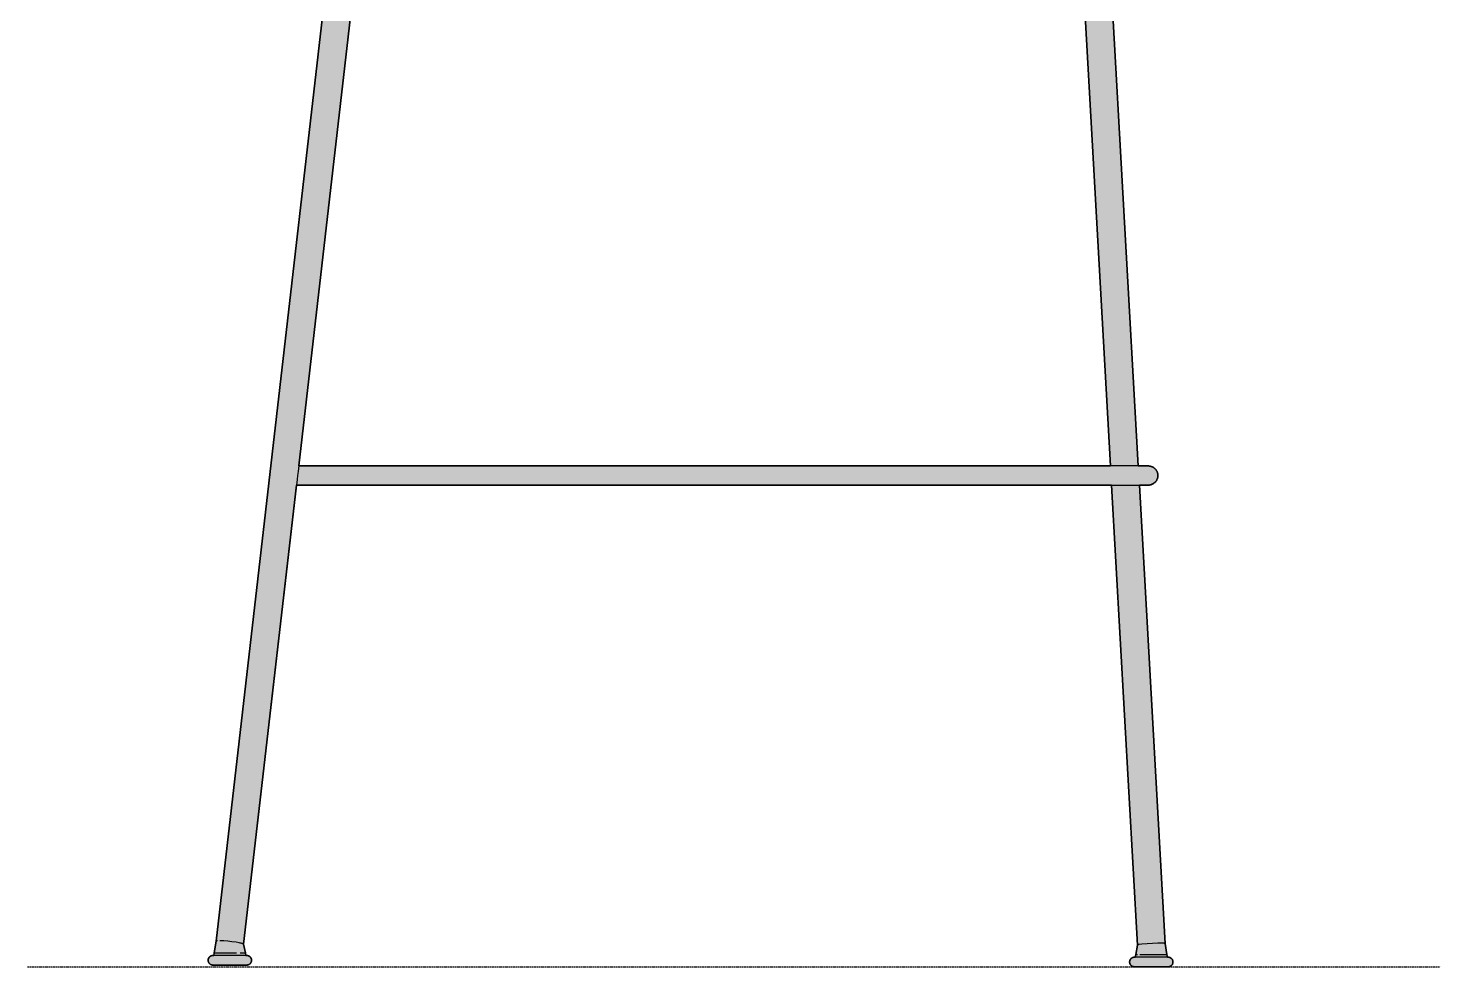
# Model space of a CAD drawing. Header units: millimetres. Extents: x 0 to 1859, y -925 to 1082.
# Drawn here: x 1045 to 1859, y 0 to 541 of the extents above; entities that cross this region are included whole.
import ezdxf

# ---------------------------------------------------------------- set-up
doc = ezdxf.new("R2010")
doc.units = ezdxf.units.MM
doc.linetypes.add('Dots', pattern=[1, 0, -1])
doc.layers.add('Blocks', color=7, linetype='Continuous')
doc.layers.add('Blocks$Fill', color=7, linetype='Continuous', true_color=0xffffff)
for name, color, linetype, lineweight, true_color in [('Blocks$Inner', 7, 'Continuous', 25, 0x007f00), ('Blocks$Outline', 7, 'Continuous', 35, 0xff3f3f), ('Groud', 7, 'Dots', 25, 0x243775)]:
    doc.layers.add(name, color=color, linetype=linetype, lineweight=lineweight, true_color=true_color)

# ---------------------------------------------------------------- blocks, each defined once
blk = doc.blocks.new('Soft Edge 90 Barstool High Side')
at = {"layer": 'Blocks$Fill'}
h = blk.add_hatch(color=256, dxfattribs=at)
h.paths.add_polyline_path([(164.24, 1015.09), (153.2, 1049.19), (152.5, 1051), (152.13, 1051.89), (151.75, 1052.76), (151.36, 1053.61), (150.96, 1054.45), (150.54, 1055.28), (150.12, 1056.09), (149.67, 1056.88), (149.22, 1057.66), (148.75, 1058.43), (148.27, 1059.18), (147.78, 1059.92), (147.27, 1060.65), (146.75, 1061.36), (146.21, 1062.05), (145.66, 1062.74), (145.09, 1063.41), (144.5, 1064.06), (143.9, 1064.71), (143.28, 1065.34), (142.65, 1065.96), (142, 1066.56), (141.33, 1067.16), (140.64, 1067.74), (139.93, 1068.31), (139.2, 1068.87), (138.45, 1069.41), (137.68, 1069.94), (133.77, 1072.47), (133.74, 1072.49), (133.71, 1072.51), (133.69, 1072.53), (133.66, 1072.55), (133.64, 1072.58), (133.61, 1072.6), (133.59, 1072.63), (133.57, 1072.65), (133.55, 1072.68), (133.52, 1072.71), (133.51, 1072.74), (133.49, 1072.77), (133.47, 1072.8), (133.45, 1072.83), (133.44, 1072.86), (133.42, 1072.89), (133.41, 1072.92), (133.4, 1072.96), (133.39, 1072.99), (133.38, 1073.02), (133.37, 1073.06), (133.36, 1073.09), (133.35, 1073.13), (133.35, 1073.16), (133.35, 1073.2), (133.34, 1073.23), (133.34, 1073.26), (133.34, 1073.3), (133.34, 1073.33), (133.34, 1073.37), (133.35, 1073.4), (133.35, 1073.44), (133.36, 1073.47), (133.36, 1073.51), (133.37, 1073.54), (133.38, 1073.57), (133.39, 1073.61), (133.4, 1073.64), (133.42, 1073.67), (133.43, 1073.7), (133.45, 1073.74), (133.46, 1073.77), (133.48, 1073.8), (133.5, 1073.83), (133.71, 1074.41), (133.93, 1074.96), (134.16, 1075.5), (134.4, 1076), (134.64, 1076.49), (134.88, 1076.95), (135.13, 1077.39), (135.38, 1077.81), (135.63, 1078.2), (135.89, 1078.57), (136.14, 1078.93), (136.39, 1079.26), (136.64, 1079.57), (136.89, 1079.87), (137.13, 1080.14), (137.37, 1080.39), (137.6, 1080.63), (137.83, 1080.85), (138.05, 1081.05), (138.26, 1081.24), (138.46, 1081.4), (138.66, 1081.56), (138.84, 1081.69), (139.01, 1081.81), (139.17, 1081.92), (139.32, 1082.01), (139.45, 1082.08), (139.51, 1082.12), (139.56, 1082.15), (139.62, 1082.17), (139.67, 1082.2), (139.71, 1082.22), (139.75, 1082.23), (139.79, 1082.25), (139.8, 1082.25), (139.82, 1082.26), (139.83, 1082.26), (139.85, 1082.26), (139.85, 1082.27), (139.86, 1082.27), (139.86, 1082.27), (139.87, 1082.27), (140.11, 1082.3), (140.32, 1082.33), (140.62, 1082.36), (140.83, 1082.38), (141.15, 1082.39), (141.38, 1082.4), (141.67, 1082.4), (141.93, 1082.4), (142.17, 1082.39), (142.38, 1082.37), (142.58, 1082.35), (142.76, 1082.34), (142.93, 1082.31), (143.18, 1082.28), (143.39, 1082.24), (143.58, 1082.2), (143.89, 1082.14), (148.29, 1081.07), (149.34, 1080.87), (149.91, 1080.77), (152.71, 1080.39), (156.64, 1079.57), (158.06, 1079.28), (158.72, 1079.13), (159.4, 1078.95), (159.75, 1078.85), (160.48, 1078.62), (161.19, 1078.38), (161.92, 1078.11), (162.68, 1077.79), (163.07, 1077.62), (163.47, 1077.43), (163.87, 1077.23), (164.29, 1077.02), (164.7, 1076.79), (165.13, 1076.55), (165.56, 1076.29), (166, 1076.02), (166.44, 1075.73), (166.89, 1075.42), (167.35, 1075.1), (167.81, 1074.76), (168.28, 1074.4), (169.23, 1073.64), (170.2, 1072.8), (171.2, 1071.88), (172.21, 1070.9), (173.24, 1069.83), (174.29, 1068.68), (175.36, 1067.45), (176.42, 1066.16), (177.84, 1064.37), (179.2, 1062.57), (181.58, 1059.28), (183.81, 1055.97), (185.64, 1053.1), (187.39, 1050.2), (189.82, 1045.91), (191.62, 1042.53), (193.33, 1039.12), (194.86, 1035.91), (196.34, 1032.62), (197.97, 1028.79), (200.02, 1023.54), (201.94, 1018.21), (203.72, 1012.85), (205.4, 1007.44), (229.4, 920.24), (232.04, 909.24), (233.22, 903.71), (234.3, 898.16), (235.25, 892.59), (236.06, 887), (237.01, 878.99), (237.41, 874.37), (237.68, 869.91), (237.8, 865.66), (237.81, 863.63), (237.73, 859.74), (237.64, 857.89), (237.53, 856.11), (237.39, 854.4), (237.22, 852.75), (237.02, 851.19), (236.79, 849.69), (236.54, 848.27), (236.26, 846.93), (235.96, 845.67), (235.8, 845.07), (235.64, 844.48), (235.46, 843.92), (235.29, 843.38), (235.1, 842.85), (234.91, 842.35), (234.72, 841.86), (234.51, 841.4), (234.3, 840.95), (234.09, 840.51), (233.86, 840.1), (233.74, 839.9), (233.62, 839.7), (233.5, 839.5), (233.37, 839.3), (233.23, 839.11), (233.09, 838.92), (232.95, 838.73), (232.79, 838.53), (232.63, 838.35), (232.48, 838.18), (232.2, 837.9), (231.9, 837.6), (229.29, 835.16), (218.93, 825.4), (218.92, 825.4), (218.92, 825.39), (218.92, 825.39), (218.8, 825.27), (218.68, 825.15), (218.56, 825.04), (218.43, 824.93), (218.3, 824.82), (218.16, 824.72), (218.02, 824.62), (217.88, 824.53), (217.74, 824.44), (217.59, 824.36), (217.44, 824.28), (207.49, 737.73), (209.2, 739.03), (210.11, 739.65), (211.05, 740.25), (211.76, 740.68), (212.46, 741.08), (213.15, 741.46), (213.84, 741.81), (214.74, 742.26), (215.63, 742.68), (216.53, 743.08), (218.33, 743.83), (220.64, 744.7), (222.05, 745.2), (224.99, 746.14), (228.07, 747.03), (231.32, 747.88), (234.72, 748.67), (238.29, 749.43), (241.99, 750.13), (245.84, 750.79), (249.81, 751.39), (258.15, 752.45), (266.82, 753.27), (284.05, 754.26), (603.75, 762.85), (604.9, 762.93), (609.63, 763.35), (617.14, 763.99), (619.02, 764.07), (620.9, 764.11), (622.79, 764.11), (624.68, 764.07), (626.15, 764.01), (627.63, 763.91), (629.1, 763.77), (630.57, 763.6), (632.03, 763.37), (632.76, 763.23), (633.48, 763.09), (634.2, 762.93), (634.91, 762.75), (635.62, 762.56), (636.33, 762.35), (637.03, 762.12), (637.73, 761.88), (638.42, 761.62), (639.1, 761.34), (639.78, 761.04), (640.46, 760.72), (641.12, 760.38), (641.78, 760.02), (642.43, 759.64), (643.08, 759.23), (643.71, 758.8), (644.34, 758.35), (644.96, 757.87), (645.57, 757.37), (646.17, 756.84), (646.76, 756.29), (647.35, 755.71), (647.92, 755.1), (648.48, 754.47), (649.02, 753.82), (649.55, 753.16), (650.06, 752.47), (650.55, 751.78), (651.01, 751.07), (651.46, 750.36), (651.87, 749.64), (652.27, 748.91), (652.63, 748.18), (652.96, 747.46), (653.12, 747.1), (653.27, 746.74), (653.41, 746.38), (653.54, 746.02), (653.66, 745.66), (653.77, 745.31), (653.87, 744.96), (653.97, 744.61), (654.05, 744.27), (654.13, 743.93), (654.19, 743.59), (654.25, 743.26), (654.29, 742.93), (654.32, 742.61), (654.35, 742.29), (654.36, 741.98), (654.36, 741.82), (654.36, 741.67), (654.36, 741.52), (654.35, 741.37), (654.34, 741.22), (654.33, 741.07), (654.32, 740.92), (654.3, 740.78), (654.28, 740.63), (654.26, 740.49), (654.23, 740.35), (654.2, 740.21), (654.17, 740.08), (654.13, 739.94), (654.09, 739.81), (654.05, 739.68), (654.01, 739.55), (653.96, 739.42), (653.91, 739.29), (653.85, 739.17), (653.8, 739.05), (653.73, 738.93), (653.67, 738.81), (653.6, 738.7), (653.53, 738.58), (653.46, 738.47), (653.38, 738.36), (653.3, 738.26), (653.21, 738.15), (653.12, 738.05), (653.03, 737.95), (652.94, 737.85), (652.84, 737.76), (652.74, 737.67), (652.63, 737.58), (652.52, 737.49), (652.41, 737.41), (652.29, 737.32), (652.17, 737.24), (652.05, 737.17), (651.92, 737.09), (651.79, 737.02), (651.65, 736.95), (651.51, 736.89), (646.03, 734.44), (645.39, 734.2), (645.28, 734.16), (645.17, 734.12), (645.06, 734.08), (644.95, 734.04), (644.69, 733.96), (644.4, 733.88), (644.08, 733.8), (643.73, 733.73), (643.34, 733.66), (642.93, 733.59), (642.48, 733.52), (642, 733.46), (641.49, 733.41), (640.34, 733.32), (639.04, 733.25), (638.34, 733.24), (608.57, 733.09), (610.11, 730.57), (610.85, 729.21), (611.54, 727.83), (612.19, 726.43), (612.79, 725), (613.34, 723.56), (613.84, 722.1), (614.29, 720.62), (614.69, 719.13), (615.04, 717.63), (615.34, 716.11), (615.59, 714.59), (615.79, 713.06), (615.94, 711.52), (616.03, 709.98), (639.72, 288.77), (645.72, 288.77), (645.91, 288.76), (646.1, 288.74), (646.29, 288.72), (646.48, 288.69), (646.67, 288.65), (646.86, 288.61), (647.04, 288.56), (647.23, 288.5), (647.41, 288.44), (647.59, 288.37), (647.76, 288.29), (647.94, 288.21), (648.11, 288.13), (648.28, 288.03), (648.44, 287.94), (648.6, 287.83), (648.76, 287.72), (648.91, 287.61), (649.06, 287.49), (649.21, 287.36), (649.35, 287.23), (649.48, 287.09), (649.61, 286.95), (649.74, 286.81), (649.86, 286.66), (649.98, 286.51), (650.09, 286.35), (650.19, 286.19), (650.29, 286.03), (650.38, 285.86), (650.47, 285.69), (650.55, 285.51), (650.63, 285.34), (650.69, 285.16), (650.76, 284.98), (650.81, 284.8), (650.86, 284.61), (650.91, 284.42), (650.94, 284.24), (650.97, 284.05), (651, 283.86), (651.02, 283.66), (651.03, 283.48), (651.03, 283.29), (651.03, 283.1), (651.02, 282.91), (651, 282.73), (650.98, 282.54), (650.95, 282.35), (650.92, 282.17), (650.88, 281.99), (650.83, 281.81), (650.78, 281.62), (650.72, 281.45), (650.65, 281.27), (650.58, 281.1), (650.51, 280.93), (650.42, 280.76), (650.33, 280.59), (650.24, 280.43), (650.14, 280.27), (650.04, 280.11), (649.93, 279.96), (649.81, 279.81), (649.69, 279.67), (649.56, 279.53), (649.43, 279.39), (649.3, 279.26), (648.96, 278.97), (648.59, 278.7), (648.2, 278.46), (647.79, 278.25), (647.37, 278.09), (646.94, 277.95), (646.51, 277.86), (646.08, 277.8), (645.65, 277.77), (640.34, 277.77), (655.21, 13.35), (655.21, 13.35), (656.23, 7), (656.49, 5.5), (657.07, 5.5), (657.17, 5.49), (657.26, 5.49), (657.35, 5.47), (657.45, 5.46), (657.54, 5.44), (657.63, 5.42), (657.72, 5.4), (657.81, 5.37), (657.9, 5.34), (657.99, 5.31), (658.07, 5.27), (658.16, 5.23), (658.24, 5.19), (658.33, 5.15), (658.41, 5.1), (658.49, 5.05), (658.56, 5), (658.64, 4.94), (658.71, 4.88), (658.79, 4.82), (658.86, 4.76), (658.92, 4.69), (658.99, 4.63), (659.05, 4.56), (659.11, 4.49), (659.17, 4.41), (659.22, 4.34), (659.28, 4.26), (659.33, 4.18), (659.38, 4.1), (659.42, 4.02), (659.46, 3.93), (659.5, 3.85), (659.54, 3.76), (659.57, 3.67), (659.6, 3.58), (659.63, 3.49), (659.65, 3.4), (659.67, 3.31), (659.69, 3.22), (659.7, 3.12), (659.71, 3.03), (659.72, 2.94), (659.73, 2.84), (659.73, 2.75), (659.73, 2.66), (659.72, 2.56), (659.71, 2.47), (659.7, 2.38), (659.69, 2.28), (659.67, 2.19), (659.65, 2.1), (659.63, 2.01), (659.6, 1.92), (659.57, 1.83), (659.54, 1.74), (659.5, 1.65), (659.46, 1.57), (659.42, 1.48), (659.38, 1.4), (659.33, 1.32), (659.28, 1.24), (659.22, 1.16), (659.17, 1.09), (659.11, 1.01), (659.05, 0.94), (658.99, 0.87), (658.92, 0.81), (658.86, 0.74), (658.79, 0.68), (658.71, 0.62), (658.64, 0.56), (658.56, 0.5), (658.49, 0.45), (658.41, 0.4), (658.33, 0.35), (658.24, 0.31), (658.16, 0.27), (658.07, 0.23), (657.99, 0.19), (657.9, 0.16), (657.81, 0.13), (657.72, 0.1), (657.63, 0.08), (657.54, 0.06), (657.45, 0.04), (657.35, 0.03), (657.26, 0.01), (657.17, 0.01), (657.07, 0), (656.98, 0), (637.38, 0), (637.29, 0.01), (637.2, 0.01), (637.1, 0.03), (637.01, 0.04), (636.92, 0.06), (636.83, 0.08), (636.74, 0.1), (636.65, 0.13), (636.56, 0.16), (636.47, 0.19), (636.38, 0.23), (636.3, 0.27), (636.21, 0.31), (636.13, 0.35), (636.05, 0.4), (635.97, 0.45), (635.89, 0.5), (635.82, 0.56), (635.74, 0.62), (635.67, 0.68), (635.6, 0.74), (635.53, 0.81), (635.47, 0.87), (635.41, 0.94), (635.34, 1.01), (635.29, 1.09), (635.23, 1.16), (635.18, 1.24), (635.13, 1.32), (635.08, 1.4), (635.04, 1.48), (634.99, 1.57), (634.96, 1.65), (634.92, 1.74), (634.89, 1.83), (634.86, 1.92), (634.83, 2.01), (634.81, 2.1), (634.79, 2.19), (634.77, 2.28), (634.75, 2.38), (634.74, 2.47), (634.73, 2.56), (634.73, 2.66), (634.73, 2.75), (634.73, 2.84), (634.73, 2.94), (634.74, 3.03), (634.75, 3.12), (634.77, 3.22), (634.79, 3.31), (634.81, 3.4), (634.83, 3.49), (634.86, 3.58), (634.89, 3.67), (634.92, 3.76), (634.96, 3.85), (634.99, 3.93), (635.04, 4.02), (635.08, 4.1), (635.13, 4.18), (635.18, 4.26), (635.23, 4.34), (635.29, 4.41), (635.34, 4.49), (635.41, 4.56), (635.47, 4.63), (635.53, 4.69), (635.6, 4.76), (635.67, 4.82), (635.74, 4.88), (635.82, 4.94), (635.89, 5), (635.97, 5.05), (636.05, 5.1), (636.13, 5.15), (636.21, 5.19), (636.3, 5.23), (636.38, 5.27), (636.47, 5.31), (636.56, 5.34), (636.65, 5.37), (636.74, 5.4), (636.83, 5.42), (636.92, 5.44), (637.01, 5.46), (637.1, 5.47), (637.2, 5.49), (637.29, 5.49), (637.38, 5.5), (637.48, 5.5), (637.96, 5.5), (638.23, 7), (639.24, 12.46), (624.31, 277.77), (154.59, 277.77), (124.14, 12.98), (125.18, 7.99), (125.45, 6.49), (126.03, 6.49), (126.12, 6.48), (126.21, 6.47), (126.31, 6.46), (126.4, 6.45), (126.49, 6.43), (126.58, 6.41), (126.67, 6.38), (126.76, 6.36), (126.85, 6.33), (126.94, 6.3), (127.03, 6.26), (127.11, 6.22), (127.2, 6.18), (127.28, 6.13), (127.36, 6.09), (127.44, 6.04), (127.52, 5.98), (127.59, 5.93), (127.67, 5.87), (127.74, 5.81), (127.81, 5.75), (127.88, 5.68), (127.94, 5.61), (128.01, 5.54), (128.07, 5.47), (128.12, 5.4), (128.18, 5.32), (128.23, 5.25), (128.28, 5.17), (128.33, 5.08), (128.37, 5), (128.42, 4.92), (128.45, 4.83), (128.49, 4.75), (128.52, 4.66), (128.55, 4.57), (128.58, 4.48), (128.6, 4.39), (128.62, 4.3), (128.64, 4.2), (128.66, 4.11), (128.67, 4.02), (128.68, 3.92), (128.68, 3.83), (128.68, 3.74), (128.68, 3.64), (128.68, 3.55), (128.67, 3.46), (128.66, 3.36), (128.64, 3.27), (128.62, 3.18), (128.6, 3.09), (128.58, 3), (128.55, 2.91), (128.52, 2.82), (128.49, 2.73), (128.45, 2.64), (128.42, 2.56), (128.37, 2.47), (128.33, 2.39), (128.28, 2.31), (128.23, 2.23), (128.18, 2.15), (128.12, 2.08), (128.07, 2), (128.01, 1.93), (127.94, 1.86), (127.88, 1.79), (127.81, 1.73), (127.74, 1.66), (127.67, 1.6), (127.59, 1.55), (127.52, 1.49), (127.44, 1.44), (127.36, 1.39), (127.28, 1.34), (127.2, 1.3), (127.11, 1.25), (127.03, 1.21), (126.94, 1.18), (126.85, 1.15), (126.76, 1.12), (126.67, 1.09), (126.58, 1.07), (126.49, 1.04), (126.4, 1.03), (126.31, 1.01), (126.21, 1), (126.12, 0.99), (126.03, 0.99), (125.93, 0.99), (106.34, 0.99), (106.24, 0.99), (106.15, 1), (106.06, 1.01), (105.97, 1.03), (105.87, 1.04), (105.78, 1.07), (105.69, 1.09), (105.6, 1.12), (105.51, 1.15), (105.42, 1.18), (105.34, 1.21), (105.25, 1.25), (105.17, 1.3), (105.08, 1.34), (105, 1.39), (104.92, 1.44), (104.85, 1.49), (104.77, 1.55), (104.7, 1.6), (104.63, 1.66), (104.56, 1.73), (104.49, 1.79), (104.42, 1.86), (104.36, 1.93), (104.3, 2), (104.24, 2.08), (104.19, 2.15), (104.13, 2.23), (104.08, 2.31), (104.04, 2.39), (103.99, 2.47), (103.95, 2.56), (103.91, 2.64), (103.87, 2.73), (103.84, 2.82), (103.81, 2.91), (103.78, 3), (103.76, 3.09), (103.74, 3.18), (103.72, 3.27), (103.71, 3.36), (103.7, 3.46), (103.69, 3.55), (103.68, 3.64), (103.68, 3.74), (103.68, 3.83), (103.69, 3.92), (103.7, 4.02), (103.71, 4.11), (103.72, 4.2), (103.74, 4.3), (103.76, 4.39), (103.78, 4.48), (103.81, 4.57), (103.84, 4.66), (103.87, 4.75), (103.91, 4.83), (103.95, 4.92), (103.99, 5), (104.04, 5.08), (104.08, 5.17), (104.13, 5.25), (104.19, 5.32), (104.24, 5.4), (104.3, 5.47), (104.36, 5.54), (104.42, 5.61), (104.49, 5.68), (104.56, 5.75), (104.63, 5.81), (104.7, 5.87), (104.77, 5.93), (104.85, 5.98), (104.92, 6.04), (105, 6.09), (105.08, 6.13), (105.17, 6.18), (105.25, 6.22), (105.34, 6.26), (105.42, 6.3), (105.51, 6.33), (105.6, 6.36), (105.69, 6.38), (105.78, 6.41), (105.87, 6.43), (105.97, 6.45), (106.06, 6.46), (106.15, 6.47), (106.24, 6.48), (106.34, 6.49), (106.43, 6.49), (106.92, 6.49), (107.18, 7.99), (108.24, 14.8), (108.24, 14.8), (203.8, 845.71), (204.1, 848.87), (204.3, 852.05), (204.39, 855.23), (204.37, 858.4), (204.23, 861.58), (203.99, 864.75), (203.63, 867.91), (203.17, 871.06), (202.59, 874.18), (201.91, 877.29), (201.18, 880.12), (166.2, 1007.27), (164.11, 1014.89), (164.11, 1014.91), (164.12, 1014.92), (164.13, 1014.94), (164.14, 1014.95), (164.14, 1014.97), (164.15, 1014.98), (164.16, 1015), (164.17, 1015.01), (164.19, 1015.03), (164.2, 1015.04), (164.21, 1015.06), (164.22, 1015.07), (164.23, 1015.08)], flags=0)
h.paths.add_polyline_path([(325.01, 718.83), (354.11, 716.62), (368.7, 716.24), (383.29, 716.34), (397.88, 716.93), (412.43, 718), (440.3, 721.4), (454.14, 723.75), (467.91, 726.53), (481.58, 729.73), (491.93, 732.5), (266.4, 728.75), (298.97, 722.46)], flags=0)
h.paths.add_polyline_path([(204.39, 710.78), (215.54, 717.02), (221.26, 719.87), (227.07, 722.53), (232.97, 724.99), (235.36, 725.89), (226.01, 724.3), (221.67, 723.4), (217.73, 722.46), (215.92, 721.98), (214.22, 721.5), (212.63, 721.01), (211.16, 720.53), (209.82, 720.05), (208.59, 719.57), (207.73, 719.2), (205.21, 717.92)], flags=0)
h.paths.add_polyline_path([(155.86, 288.77), (623.7, 288.77), (599.96, 710.36), (599.9, 711), (599.82, 711.63), (599.73, 712.27), (599.63, 712.9), (599.52, 713.53), (599.39, 714.16), (599.26, 714.78), (599.11, 715.39), (598.95, 716), (598.79, 716.6), (598.61, 717.2), (598.41, 717.79), (598.21, 718.36), (598, 718.93), (597.78, 719.49), (597.55, 720.03), (597.32, 720.57), (597.07, 721.09), (596.82, 721.6), (596.55, 722.1), (596.29, 722.58), (596.01, 723.05), (595.73, 723.51), (595.44, 723.94), (595.15, 724.37), (594.86, 724.78), (594.56, 725.18), (594.26, 725.55), (593.95, 725.92), (593.64, 726.27), (593.33, 726.61), (593.02, 726.93), (592.7, 727.24), (592.38, 727.53), (592.06, 727.81), (591.73, 728.08), (591.4, 728.34), (591.08, 728.58), (590.75, 728.8), (590.42, 729.02), (590.08, 729.22), (589.75, 729.4), (589.42, 729.57), (589.09, 729.73), (588.77, 729.88), (588.44, 730.01), (588.11, 730.13), (587.79, 730.23), (587.47, 730.33), (587.15, 730.41), (586.83, 730.48), (586.51, 730.54), (586.19, 730.58), (585.88, 730.62), (585.65, 730.64), (585.43, 730.65), (585.21, 730.66), (584.98, 730.66), (584.8, 730.66), (584.62, 730.65), (584.32, 730.64), (584, 730.61), (583.69, 730.57), (583.38, 730.52), (441.19, 705.35), (428.77, 703.65), (416.31, 702.29), (415.9, 702.28), (415.48, 702.29), (415.07, 702.31), (414.65, 702.34), (414.24, 702.39), (413.83, 702.45), (413.02, 702.19), (412.61, 702.09), (412.2, 701.99), (411.78, 701.91), (411.36, 701.84), (396.85, 700.85), (382.31, 700.31), (367.77, 700.25), (353.23, 700.64), (338.71, 701.5), (324.22, 702.82), (297.78, 706.44), (282.41, 709.26), (263.94, 712.95), (262.36, 713.18), (260.78, 713.36), (259.19, 713.48), (257.59, 713.55), (255.99, 713.56), (254.4, 713.52), (252.81, 713.42), (251.22, 713.27), (249.63, 713.06), (248.06, 712.8), (246.49, 712.49), (244.94, 712.12), (243.4, 711.7), (241.88, 711.23), (240.37, 710.7), (238.88, 710.13), (233.35, 707.8), (227.9, 705.3), (222.53, 702.62), (217.26, 699.77), (212.07, 696.75), (206.99, 693.56), (202.02, 690.21)], flags=0)
at = {"layer": 'Blocks$Inner'}
for p, q in [((108.24, 14.8), (107.18, 7.99)), ((125.18, 7.99), (124.14, 12.99)), ((656.23, 7), (655.21, 13.35))]:
    blk.add_line(p, q, dxfattribs=at)
for points in [[(202.09, 690.79), (155.49, 285.55), (155.2, 283.27), (154.96, 281), (124.14, 12.97), (124.14, 12.99), (124.14, 12.99), (124.14, 13), (124.14, 13), (124.14, 13), (124.14, 13), (124.14, 13), (124.13, 13.01), (124.13, 13.01), (124.13, 13.01), (124.13, 13.01), (124.13, 13.02), (124.13, 13.02), (124.13, 13.02), (124.13, 13.02), (124.13, 13.02), (124.12, 13.03), (124.12, 13.03), (124.12, 13.03), (124.12, 13.03), (124.11, 13.04), (124.11, 13.04), (124.11, 13.05), (124.1, 13.05), (124.1, 13.06), (124.09, 13.06), (124.09, 13.07), (124.08, 13.07), (124.08, 13.08), (124.07, 13.08), (124.06, 13.09), (124.04, 13.1), (124.03, 13.11), (124.01, 13.12), (123.99, 13.13), (123.97, 13.14), (123.95, 13.15), (123.93, 13.16), (123.89, 13.18), (123.84, 13.21), (123.78, 13.23), (123.72, 13.25), (123.65, 13.28), (123.51, 13.33), (123.34, 13.38), (123.15, 13.43), (122.72, 13.54), (122.22, 13.66), (121.65, 13.77), (119.75, 14.11), (117.42, 14.44), (115.09, 14.71), (112.75, 14.9), (110.41, 15.03)], [(109.08, 15.01), (109.05, 15.02), (109.01, 15.02), (108.97, 15.02), (108.94, 15.03), (108.9, 15.03), (108.86, 15.03), (108.82, 15.02), (108.79, 15.02), (108.75, 15.02), (108.71, 15.01), (108.68, 15), (108.64, 14.99), (108.61, 14.99), (108.57, 14.97), (108.54, 14.96), (108.5, 14.95), (108.47, 14.93), (108.43, 14.92), (108.4, 14.9), (108.37, 14.88), (108.34, 14.87), (108.31, 14.85), (108.27, 14.82), (108.24, 14.8), (203.8, 845.71)], [(639.72, 288.77), (616.03, 709.98), (615.94, 711.52), (615.79, 713.06), (615.59, 714.59), (615.34, 716.11), (615.04, 717.63), (614.69, 719.13), (614.29, 720.62), (613.84, 722.1), (613.34, 723.56), (612.79, 725), (612.19, 726.43), (611.54, 727.83), (610.85, 729.21), (610.11, 730.57), (609.33, 731.9), (608.5, 733.2)], [(600.06, 709.08), (623.7, 288.77)], [(154.59, 277.77), (182.09, 277.77), (631.95, 277.77), (645.65, 277.77), (646.08, 277.8), (646.51, 277.86), (646.94, 277.95), (647.37, 278.09), (647.79, 278.25), (648.2, 278.46), (648.59, 278.7), (648.96, 278.97), (649.3, 279.26), (649.43, 279.39), (649.56, 279.53), (649.69, 279.67), (649.81, 279.81), (649.93, 279.96), (650.04, 280.11), (650.14, 280.27), (650.24, 280.43), (650.33, 280.59), (650.42, 280.76), (650.51, 280.93), (650.58, 281.1), (650.65, 281.27), (650.72, 281.45), (650.78, 281.62), (650.83, 281.81), (650.88, 281.99), (650.92, 282.17), (650.95, 282.35), (650.98, 282.54), (651, 282.73), (651.02, 282.91), (651.03, 283.1), (651.03, 283.29), (651.03, 283.48), (651.02, 283.66), (651, 283.86), (650.97, 284.05), (650.94, 284.24), (650.91, 284.42), (650.86, 284.61), (650.81, 284.8), (650.76, 284.98), (650.69, 285.16), (650.63, 285.34), (650.55, 285.51), (650.47, 285.69), (650.38, 285.86), (650.29, 286.03), (650.19, 286.19), (650.09, 286.35), (649.98, 286.51), (649.86, 286.66), (649.74, 286.81), (649.61, 286.95), (649.48, 287.09), (649.35, 287.23), (649.21, 287.36), (649.06, 287.49), (648.91, 287.61), (648.76, 287.72), (648.6, 287.83), (648.44, 287.94), (648.28, 288.03), (648.11, 288.13), (647.94, 288.21), (647.76, 288.29), (647.59, 288.37), (647.41, 288.44), (647.23, 288.5), (647.04, 288.56), (646.86, 288.61), (646.67, 288.65), (646.48, 288.69), (646.29, 288.72), (646.1, 288.74), (645.91, 288.76), (645.72, 288.77), (645.53, 288.77), (631.95, 288.77), (182.09, 288.77), (155.86, 288.77)], [(639.24, 12.46), (639.24, 12.45), (624.31, 277.77)], [(640.34, 277.77), (655.21, 13.35), (655.06, 13.4), (654.91, 13.45), (654.76, 13.49), (654.61, 13.53), (654.46, 13.56), (654.3, 13.59), (654.15, 13.61), (653.99, 13.62), (653.84, 13.64), (653.68, 13.64), (653.53, 13.64), (653.37, 13.64), (653.21, 13.63), (653.06, 13.62), (650.96, 13.61), (647.89, 13.51), (644.83, 13.31), (641.77, 13.01), (641.68, 13), (640.17, 12.77), (640.11, 12.77), (640.05, 12.77), (639.99, 12.76), (639.93, 12.75), (639.88, 12.74), (639.82, 12.73), (639.76, 12.71), (639.71, 12.69), (639.65, 12.68), (639.6, 12.66), (639.54, 12.63), (639.49, 12.61), (639.44, 12.58), (639.38, 12.55), (639.33, 12.52), (639.28, 12.49), (639.24, 12.46), (638.23, 7)], [(106.92, 6.49), (107.18, 7.99), (108.05, 7.99), (109.51, 7.99), (120.04, 7.99)], [(122.22, 7.99), (125.18, 7.99), (125.45, 6.49)], [(637.96, 5.5), (638.23, 7), (639.24, 7)], [(640.7, 7), (641.03, 7), (651.38, 7), (653.76, 7), (656.23, 7), (656.49, 5.5)]]:
    blk.add_lwpolyline(points, dxfattribs=at)
for points in [[(107.37, 6.49), (106.43, 6.49), (106.34, 6.49), (106.24, 6.48), (106.15, 6.47), (106.06, 6.46), (105.97, 6.45), (105.87, 6.43), (105.78, 6.41), (105.69, 6.38), (105.6, 6.36), (105.51, 6.33), (105.42, 6.3), (105.34, 6.26), (105.25, 6.22), (105.17, 6.18), (105.08, 6.13), (105, 6.09), (104.92, 6.04), (104.85, 5.98), (104.77, 5.93), (104.7, 5.87), (104.63, 5.81), (104.56, 5.75), (104.49, 5.68), (104.42, 5.61), (104.36, 5.54), (104.3, 5.47), (104.24, 5.4), (104.19, 5.32), (104.13, 5.25), (104.08, 5.17), (104.04, 5.08), (103.99, 5), (103.95, 4.92), (103.91, 4.83), (103.87, 4.75), (103.84, 4.66), (103.81, 4.57), (103.78, 4.48), (103.76, 4.39), (103.74, 4.3), (103.72, 4.2), (103.71, 4.11), (103.7, 4.02), (103.69, 3.92), (103.68, 3.83), (103.68, 3.74), (103.68, 3.64), (103.69, 3.55), (103.7, 3.46), (103.71, 3.36), (103.72, 3.27), (103.74, 3.18), (103.76, 3.09), (103.78, 3), (103.81, 2.91), (103.84, 2.82), (103.87, 2.73), (103.91, 2.64), (103.95, 2.56), (103.99, 2.47), (104.04, 2.39), (104.08, 2.31), (104.13, 2.23), (104.19, 2.15), (104.24, 2.08), (104.3, 2), (104.36, 1.93), (104.42, 1.86), (104.49, 1.79), (104.56, 1.73), (104.63, 1.66), (104.7, 1.6), (104.77, 1.55), (104.85, 1.49), (104.92, 1.44), (105, 1.39), (105.08, 1.34), (105.17, 1.3), (105.25, 1.25), (105.34, 1.21), (105.42, 1.18), (105.51, 1.15), (105.6, 1.12), (105.69, 1.09), (105.78, 1.07), (105.87, 1.04), (105.97, 1.03), (106.06, 1.01), (106.15, 1), (106.24, 0.99), (106.34, 0.99), (106.43, 0.99), (107.37, 0.99), (125.93, 0.99), (126.03, 0.99), (126.12, 0.99), (126.21, 1), (126.31, 1.01), (126.4, 1.03), (126.49, 1.04), (126.58, 1.07), (126.67, 1.09), (126.76, 1.12), (126.85, 1.15), (126.94, 1.18), (127.03, 1.21), (127.11, 1.25), (127.2, 1.3), (127.28, 1.34), (127.36, 1.39), (127.44, 1.44), (127.52, 1.49), (127.59, 1.55), (127.67, 1.6), (127.74, 1.66), (127.81, 1.73), (127.88, 1.79), (127.94, 1.86), (128.01, 1.93), (128.07, 2), (128.12, 2.08), (128.18, 2.15), (128.23, 2.23), (128.28, 2.31), (128.33, 2.39), (128.37, 2.47), (128.42, 2.56), (128.45, 2.64), (128.49, 2.73), (128.52, 2.82), (128.55, 2.91), (128.58, 3), (128.6, 3.09), (128.62, 3.18), (128.64, 3.27), (128.66, 3.36), (128.67, 3.46), (128.68, 3.55), (128.68, 3.64), (128.68, 3.74), (128.68, 3.83), (128.68, 3.92), (128.67, 4.02), (128.66, 4.11), (128.64, 4.2), (128.62, 4.3), (128.6, 4.39), (128.58, 4.48), (128.55, 4.57), (128.52, 4.66), (128.49, 4.75), (128.45, 4.83), (128.42, 4.92), (128.37, 5), (128.33, 5.08), (128.28, 5.17), (128.23, 5.25), (128.18, 5.32), (128.12, 5.4), (128.07, 5.47), (128.01, 5.54), (127.94, 5.61), (127.88, 5.68), (127.81, 5.75), (127.74, 5.81), (127.67, 5.87), (127.59, 5.93), (127.52, 5.98), (127.44, 6.04), (127.36, 6.09), (127.28, 6.13), (127.2, 6.18), (127.11, 6.22), (127.03, 6.26), (126.94, 6.3), (126.85, 6.33), (126.76, 6.36), (126.67, 6.38), (126.58, 6.41), (126.49, 6.43), (126.4, 6.45), (126.31, 6.46), (126.21, 6.47), (126.12, 6.48), (126.03, 6.49), (125.93, 6.49)], [(651.73, 5.5), (637.48, 5.5), (637.38, 5.5), (637.29, 5.49), (637.2, 5.49), (637.1, 5.47), (637.01, 5.46), (636.92, 5.44), (636.83, 5.42), (636.74, 5.4), (636.65, 5.37), (636.56, 5.34), (636.47, 5.31), (636.38, 5.27), (636.3, 5.23), (636.21, 5.19), (636.13, 5.15), (636.05, 5.1), (635.97, 5.05), (635.89, 5), (635.82, 4.94), (635.74, 4.88), (635.67, 4.82), (635.6, 4.76), (635.53, 4.69), (635.47, 4.63), (635.41, 4.56), (635.34, 4.49), (635.29, 4.41), (635.23, 4.34), (635.18, 4.26), (635.13, 4.18), (635.08, 4.1), (635.04, 4.02), (634.99, 3.93), (634.96, 3.85), (634.92, 3.76), (634.89, 3.67), (634.86, 3.58), (634.83, 3.49), (634.81, 3.4), (634.79, 3.31), (634.77, 3.22), (634.75, 3.12), (634.74, 3.03), (634.73, 2.94), (634.73, 2.84), (634.73, 2.75), (634.73, 2.66), (634.73, 2.56), (634.74, 2.47), (634.75, 2.38), (634.77, 2.28), (634.79, 2.19), (634.81, 2.1), (634.83, 2.01), (634.86, 1.92), (634.89, 1.83), (634.92, 1.74), (634.96, 1.65), (634.99, 1.57), (635.04, 1.48), (635.08, 1.4), (635.13, 1.32), (635.18, 1.24), (635.23, 1.16), (635.29, 1.09), (635.34, 1.01), (635.41, 0.94), (635.47, 0.87), (635.53, 0.81), (635.6, 0.74), (635.67, 0.68), (635.74, 0.62), (635.82, 0.56), (635.89, 0.5), (635.97, 0.45), (636.05, 0.4), (636.13, 0.35), (636.21, 0.31), (636.3, 0.27), (636.38, 0.23), (636.47, 0.19), (636.56, 0.16), (636.65, 0.13), (636.74, 0.1), (636.83, 0.08), (636.92, 0.06), (637.01, 0.04), (637.1, 0.03), (637.2, 0.01), (637.29, 0.01), (637.38, 0), (637.48, 0), (651.73, 0), (656.98, 0), (657.07, 0), (657.17, 0.01), (657.26, 0.01), (657.35, 0.03), (657.45, 0.04), (657.54, 0.06), (657.63, 0.08), (657.72, 0.1), (657.81, 0.13), (657.9, 0.16), (657.99, 0.19), (658.07, 0.23), (658.16, 0.27), (658.24, 0.31), (658.33, 0.35), (658.41, 0.4), (658.49, 0.45), (658.56, 0.5), (658.64, 0.56), (658.71, 0.62), (658.79, 0.68), (658.86, 0.74), (658.92, 0.81), (658.99, 0.87), (659.05, 0.94), (659.11, 1.01), (659.17, 1.09), (659.22, 1.16), (659.28, 1.24), (659.33, 1.32), (659.38, 1.4), (659.42, 1.48), (659.46, 1.57), (659.5, 1.65), (659.54, 1.74), (659.57, 1.83), (659.6, 1.92), (659.63, 2.01), (659.65, 2.1), (659.67, 2.19), (659.69, 2.28), (659.7, 2.38), (659.71, 2.47), (659.72, 2.56), (659.73, 2.66), (659.73, 2.75), (659.73, 2.84), (659.72, 2.94), (659.71, 3.03), (659.7, 3.12), (659.69, 3.22), (659.67, 3.31), (659.65, 3.4), (659.63, 3.49), (659.6, 3.58), (659.57, 3.67), (659.54, 3.76), (659.5, 3.85), (659.46, 3.93), (659.42, 4.02), (659.38, 4.1), (659.33, 4.18), (659.28, 4.26), (659.22, 4.34), (659.17, 4.41), (659.11, 4.49), (659.05, 4.56), (658.99, 4.63), (658.92, 4.69), (658.86, 4.76), (658.79, 4.82), (658.71, 4.88), (658.64, 4.94), (658.56, 5), (658.49, 5.05), (658.41, 5.1), (658.33, 5.15), (658.24, 5.19), (658.16, 5.23), (658.07, 5.27), (657.99, 5.31), (657.9, 5.34), (657.81, 5.37), (657.72, 5.4), (657.63, 5.42), (657.54, 5.44), (657.45, 5.46), (657.35, 5.47), (657.26, 5.49), (657.17, 5.49), (657.07, 5.5), (656.98, 5.5)]]:
    blk.add_lwpolyline(points, close=True, dxfattribs=at)
at = {"layer": 'Blocks$Outline'}
for points in [[(108.24, 14.8), (108.24, 14.8), (203.8, 845.71), (204.1, 848.87), (204.3, 852.05), (204.39, 855.23), (204.37, 858.4), (204.23, 861.58), (203.99, 864.75), (203.63, 867.91), (203.17, 871.06), (202.59, 874.18), (201.91, 877.29), (201.18, 880.12)], [(608.57, 733.09), (609.33, 731.9), (610.11, 730.57), (610.85, 729.21), (611.54, 727.83), (612.19, 726.43), (612.79, 725), (613.34, 723.56), (613.84, 722.1), (614.29, 720.62), (614.69, 719.13), (615.04, 717.63), (615.34, 716.11), (615.59, 714.59), (615.79, 713.06), (615.94, 711.52), (616.03, 709.98), (639.72, 288.77)], [(623.7, 288.77), (600.06, 709.08)], [(202.02, 690.21), (155.86, 288.77)], [(155.86, 288.77), (182.09, 288.77), (623.7, 288.77)], [(639.72, 288.77), (645.53, 288.77), (645.72, 288.77), (645.91, 288.76), (646.1, 288.74), (646.29, 288.72), (646.48, 288.69), (646.67, 288.65), (646.86, 288.61), (647.04, 288.56), (647.23, 288.5), (647.41, 288.44), (647.59, 288.37), (647.76, 288.29), (647.94, 288.21), (648.11, 288.13), (648.28, 288.03), (648.44, 287.94), (648.6, 287.83), (648.76, 287.72), (648.91, 287.61), (649.06, 287.49), (649.21, 287.36), (649.35, 287.23), (649.48, 287.09), (649.61, 286.95), (649.74, 286.81), (649.86, 286.66), (649.98, 286.51), (650.09, 286.35), (650.19, 286.19), (650.29, 286.03), (650.38, 285.86), (650.47, 285.69), (650.55, 285.51), (650.63, 285.34), (650.69, 285.16), (650.76, 284.98), (650.81, 284.8), (650.86, 284.61), (650.91, 284.42), (650.94, 284.24), (650.97, 284.05), (651, 283.86), (651.02, 283.66), (651.03, 283.48), (651.03, 283.29), (651.03, 283.1), (651.02, 282.91), (651, 282.73), (650.98, 282.54), (650.95, 282.35), (650.92, 282.17), (650.88, 281.99), (650.83, 281.81), (650.78, 281.62), (650.72, 281.45), (650.65, 281.27), (650.58, 281.1), (650.51, 280.93), (650.42, 280.76), (650.33, 280.59), (650.24, 280.43), (650.14, 280.27), (650.04, 280.11), (649.93, 279.96), (649.81, 279.81), (649.69, 279.67), (649.56, 279.53), (649.43, 279.39), (649.3, 279.26), (648.96, 278.97), (648.59, 278.7), (648.2, 278.46), (647.79, 278.25), (647.37, 278.09), (646.94, 277.95), (646.51, 277.86), (646.08, 277.8), (645.65, 277.77), (640.34, 277.77)], [(154.59, 277.77), (124.14, 12.98)], [(624.31, 277.77), (182.09, 277.77), (154.59, 277.77)], [(639.24, 12.46), (624.31, 277.77)], [(640.34, 277.77), (655.21, 13.35), (655.21, 13.35)], [(107.18, 7.99), (108.24, 14.8)], [(124.14, 12.98), (125.18, 7.99)], [(638.23, 7), (639.24, 12.46)], [(655.21, 13.35), (656.23, 7)], [(125.45, 6.49), (125.93, 6.49), (126.03, 6.49), (126.12, 6.48), (126.21, 6.47), (126.31, 6.46), (126.4, 6.45), (126.49, 6.43), (126.58, 6.41), (126.67, 6.38), (126.76, 6.36), (126.85, 6.33), (126.94, 6.3), (127.03, 6.26), (127.11, 6.22), (127.2, 6.18), (127.28, 6.13), (127.36, 6.09), (127.44, 6.04), (127.52, 5.98), (127.59, 5.93), (127.67, 5.87), (127.74, 5.81), (127.81, 5.75), (127.88, 5.68), (127.94, 5.61), (128.01, 5.54), (128.07, 5.47), (128.12, 5.4), (128.18, 5.32), (128.23, 5.25), (128.28, 5.17), (128.33, 5.08), (128.37, 5), (128.42, 4.92), (128.45, 4.83), (128.49, 4.75), (128.52, 4.66), (128.55, 4.57), (128.58, 4.48), (128.6, 4.39), (128.62, 4.3), (128.64, 4.2), (128.66, 4.11), (128.67, 4.02), (128.68, 3.92), (128.68, 3.83), (128.68, 3.74), (128.68, 3.64), (128.68, 3.55), (128.67, 3.46), (128.66, 3.36), (128.64, 3.27), (128.62, 3.18), (128.6, 3.09), (128.58, 3), (128.55, 2.91), (128.52, 2.82), (128.49, 2.73), (128.45, 2.64), (128.42, 2.56), (128.37, 2.47), (128.33, 2.39), (128.28, 2.31), (128.23, 2.23), (128.18, 2.15), (128.12, 2.08), (128.07, 2), (128.01, 1.93), (127.94, 1.86), (127.88, 1.79), (127.81, 1.73), (127.74, 1.66), (127.67, 1.6), (127.59, 1.55), (127.52, 1.49), (127.44, 1.44), (127.36, 1.39), (127.28, 1.34), (127.2, 1.3), (127.11, 1.25), (127.03, 1.21), (126.94, 1.18), (126.85, 1.15), (126.76, 1.12), (126.67, 1.09), (126.58, 1.07), (126.49, 1.04), (126.4, 1.03), (126.31, 1.01), (126.21, 1), (126.12, 0.99), (126.03, 0.99), (125.93, 0.99), (107.37, 0.99), (106.43, 0.99), (106.34, 0.99), (106.24, 0.99), (106.15, 1), (106.06, 1.01), (105.97, 1.03), (105.87, 1.04), (105.78, 1.07), (105.69, 1.09), (105.6, 1.12), (105.51, 1.15), (105.42, 1.18), (105.34, 1.21), (105.25, 1.25), (105.17, 1.3), (105.08, 1.34), (105, 1.39), (104.92, 1.44), (104.85, 1.49), (104.77, 1.55), (104.7, 1.6), (104.63, 1.66), (104.56, 1.73), (104.49, 1.79), (104.42, 1.86), (104.36, 1.93), (104.3, 2), (104.24, 2.08), (104.19, 2.15), (104.13, 2.23), (104.08, 2.31), (104.04, 2.39), (103.99, 2.47), (103.95, 2.56), (103.91, 2.64), (103.87, 2.73), (103.84, 2.82), (103.81, 2.91), (103.78, 3), (103.76, 3.09), (103.74, 3.18), (103.72, 3.27), (103.71, 3.36), (103.7, 3.46), (103.69, 3.55), (103.68, 3.64), (103.68, 3.74), (103.68, 3.83), (103.69, 3.92), (103.7, 4.02), (103.71, 4.11), (103.72, 4.2), (103.74, 4.3), (103.76, 4.39), (103.78, 4.48), (103.81, 4.57), (103.84, 4.66), (103.87, 4.75), (103.91, 4.83), (103.95, 4.92), (103.99, 5), (104.04, 5.08), (104.08, 5.17), (104.13, 5.25), (104.19, 5.32), (104.24, 5.4), (104.3, 5.47), (104.36, 5.54), (104.42, 5.61), (104.49, 5.68), (104.56, 5.75), (104.63, 5.81), (104.7, 5.87), (104.77, 5.93), (104.85, 5.98), (104.92, 6.04), (105, 6.09), (105.08, 6.13), (105.17, 6.18), (105.25, 6.22), (105.34, 6.26), (105.42, 6.3), (105.51, 6.33), (105.6, 6.36), (105.69, 6.38), (105.78, 6.41), (105.87, 6.43), (105.97, 6.45), (106.06, 6.46), (106.15, 6.47), (106.24, 6.48), (106.34, 6.49), (106.43, 6.49), (106.92, 6.49)], [(106.92, 6.49), (107.18, 7.99)], [(125.18, 7.99), (125.45, 6.49)], [(656.49, 5.5), (656.98, 5.5), (657.07, 5.5), (657.17, 5.49), (657.26, 5.49), (657.35, 5.47), (657.45, 5.46), (657.54, 5.44), (657.63, 5.42), (657.72, 5.4), (657.81, 5.37), (657.9, 5.34), (657.99, 5.31), (658.07, 5.27), (658.16, 5.23), (658.24, 5.19), (658.33, 5.15), (658.41, 5.1), (658.49, 5.05), (658.56, 5), (658.64, 4.94), (658.71, 4.88), (658.79, 4.82), (658.86, 4.76), (658.92, 4.69), (658.99, 4.63), (659.05, 4.56), (659.11, 4.49), (659.17, 4.41), (659.22, 4.34), (659.28, 4.26), (659.33, 4.18), (659.38, 4.1), (659.42, 4.02), (659.46, 3.93), (659.5, 3.85), (659.54, 3.76), (659.57, 3.67), (659.6, 3.58), (659.63, 3.49), (659.65, 3.4), (659.67, 3.31), (659.69, 3.22), (659.7, 3.12), (659.71, 3.03), (659.72, 2.94), (659.73, 2.84), (659.73, 2.75), (659.73, 2.66), (659.72, 2.56), (659.71, 2.47), (659.7, 2.38), (659.69, 2.28), (659.67, 2.19), (659.65, 2.1), (659.63, 2.01), (659.6, 1.92), (659.57, 1.83), (659.54, 1.74), (659.5, 1.65), (659.46, 1.57), (659.42, 1.48), (659.38, 1.4), (659.33, 1.32), (659.28, 1.24), (659.22, 1.16), (659.17, 1.09), (659.11, 1.01), (659.05, 0.94), (658.99, 0.87), (658.92, 0.81), (658.86, 0.74), (658.79, 0.68), (658.71, 0.62), (658.64, 0.56), (658.56, 0.5), (658.49, 0.45), (658.41, 0.4), (658.33, 0.35), (658.24, 0.31), (658.16, 0.27), (658.07, 0.23), (657.99, 0.19), (657.9, 0.16), (657.81, 0.13), (657.72, 0.1), (657.63, 0.08), (657.54, 0.06), (657.45, 0.04), (657.35, 0.03), (657.26, 0.01), (657.17, 0.01), (657.07, 0), (656.98, 0), (651.73, 0), (637.48, 0), (637.38, 0), (637.29, 0.01), (637.2, 0.01), (637.1, 0.03), (637.01, 0.04), (636.92, 0.06), (636.83, 0.08), (636.74, 0.1), (636.65, 0.13), (636.56, 0.16), (636.47, 0.19), (636.38, 0.23), (636.3, 0.27), (636.21, 0.31), (636.13, 0.35), (636.05, 0.4), (635.97, 0.45), (635.89, 0.5), (635.82, 0.56), (635.74, 0.62), (635.67, 0.68), (635.6, 0.74), (635.53, 0.81), (635.47, 0.87), (635.41, 0.94), (635.34, 1.01), (635.29, 1.09), (635.23, 1.16), (635.18, 1.24), (635.13, 1.32), (635.08, 1.4), (635.04, 1.48), (634.99, 1.57), (634.96, 1.65), (634.92, 1.74), (634.89, 1.83), (634.86, 1.92), (634.83, 2.01), (634.81, 2.1), (634.79, 2.19), (634.77, 2.28), (634.75, 2.38), (634.74, 2.47), (634.73, 2.56), (634.73, 2.66), (634.73, 2.75), (634.73, 2.84), (634.73, 2.94), (634.74, 3.03), (634.75, 3.12), (634.77, 3.22), (634.79, 3.31), (634.81, 3.4), (634.83, 3.49), (634.86, 3.58), (634.89, 3.67), (634.92, 3.76), (634.96, 3.85), (634.99, 3.93), (635.04, 4.02), (635.08, 4.1), (635.13, 4.18), (635.18, 4.26), (635.23, 4.34), (635.29, 4.41), (635.34, 4.49), (635.41, 4.56), (635.47, 4.63), (635.53, 4.69), (635.6, 4.76), (635.67, 4.82), (635.74, 4.88), (635.82, 4.94), (635.89, 5), (635.97, 5.05), (636.05, 5.1), (636.13, 5.15), (636.21, 5.19), (636.3, 5.23), (636.38, 5.27), (636.47, 5.31), (636.56, 5.34), (636.65, 5.37), (636.74, 5.4), (636.83, 5.42), (636.92, 5.44), (637.01, 5.46), (637.1, 5.47), (637.2, 5.49), (637.29, 5.49), (637.38, 5.5), (637.48, 5.5), (637.96, 5.5)], [(637.96, 5.5), (638.23, 7)], [(656.23, 7), (656.49, 5.5)]]:
    blk.add_lwpolyline(points, dxfattribs=at)

msp = doc.modelspace()

# ---------------------------------------------------------------- linework, layer by layer
at = {"layer": 'Groud'}
msp.add_lwpolyline([(1044.79, 0), (1858.83, 0)], dxfattribs=at)

# ---------------------------------------------------------------- block references
at = {"layer": 'Blocks'}
msp.add_blockref('Soft Edge 90 Barstool High Side', (1044.79, 0), dxfattribs=at)

doc.saveas('drawing.dxf')
